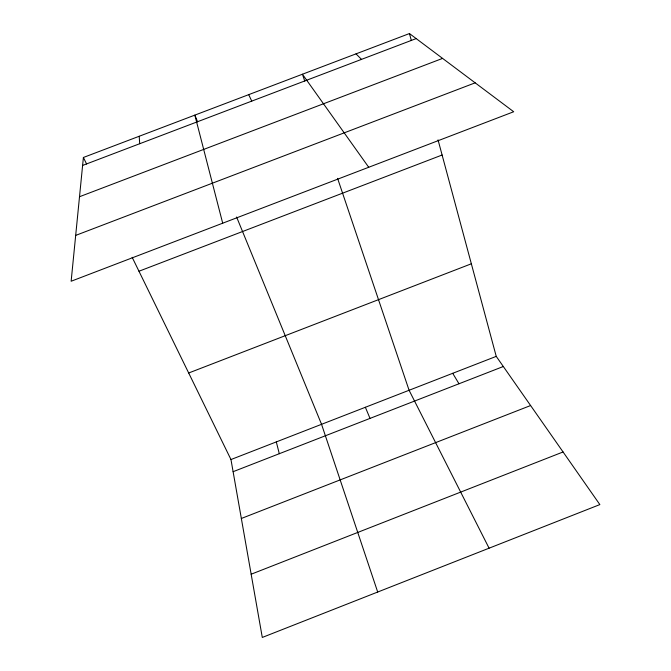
<?xml version="1.0" encoding="UTF-8"?>
<svg xmlns="http://www.w3.org/2000/svg" width="671" height="671" viewBox="0 0 671 671"><rect width="100%" height="100%" fill="white"/><g stroke="black" fill="none" stroke-linecap="round" stroke-linejoin="round"><path stroke-width="1.01" d="M83.397 157.475L71.143 281.241L513.701 111.747L409.461 33.55L83.397 157.475L86.593 164.026M251.164 574.217L563.07 451.969M233.105 471.688L503.325 366.509M241.342 518.482L530.61 405.536M230.967 459.543L496.238 356.376L599.857 504.592L262.294 637.45L230.967 459.543L132.162 257.295M188.685 372.992L471.352 263.787M138.972 271.235L442.114 155.018M75.68 235.404L475.16 82.835M82.608 165.435L416.171 38.591M79.505 196.729L442.583 58.402M356.016 53.865L361.51 59.375M368.723 167.272L302.436 74.229L304.743 81.074M452.707 373.302L458.989 383.77M489.084 548.19L409.084 390.27L337.572 178.343M248.715 94.645L251.742 101.111M365.368 407.272L370.015 418.394M197.593 121.82L194.842 115.118L222.697 223.2M236.603 217.01L321.552 424.315L377.698 592.032M409.461 33.55L411.34 40.537M438.037 139.87L496.238 356.376M276.309 441.904L279.295 453.705M139.199 136.272L139.702 143.72"/></g></svg>
